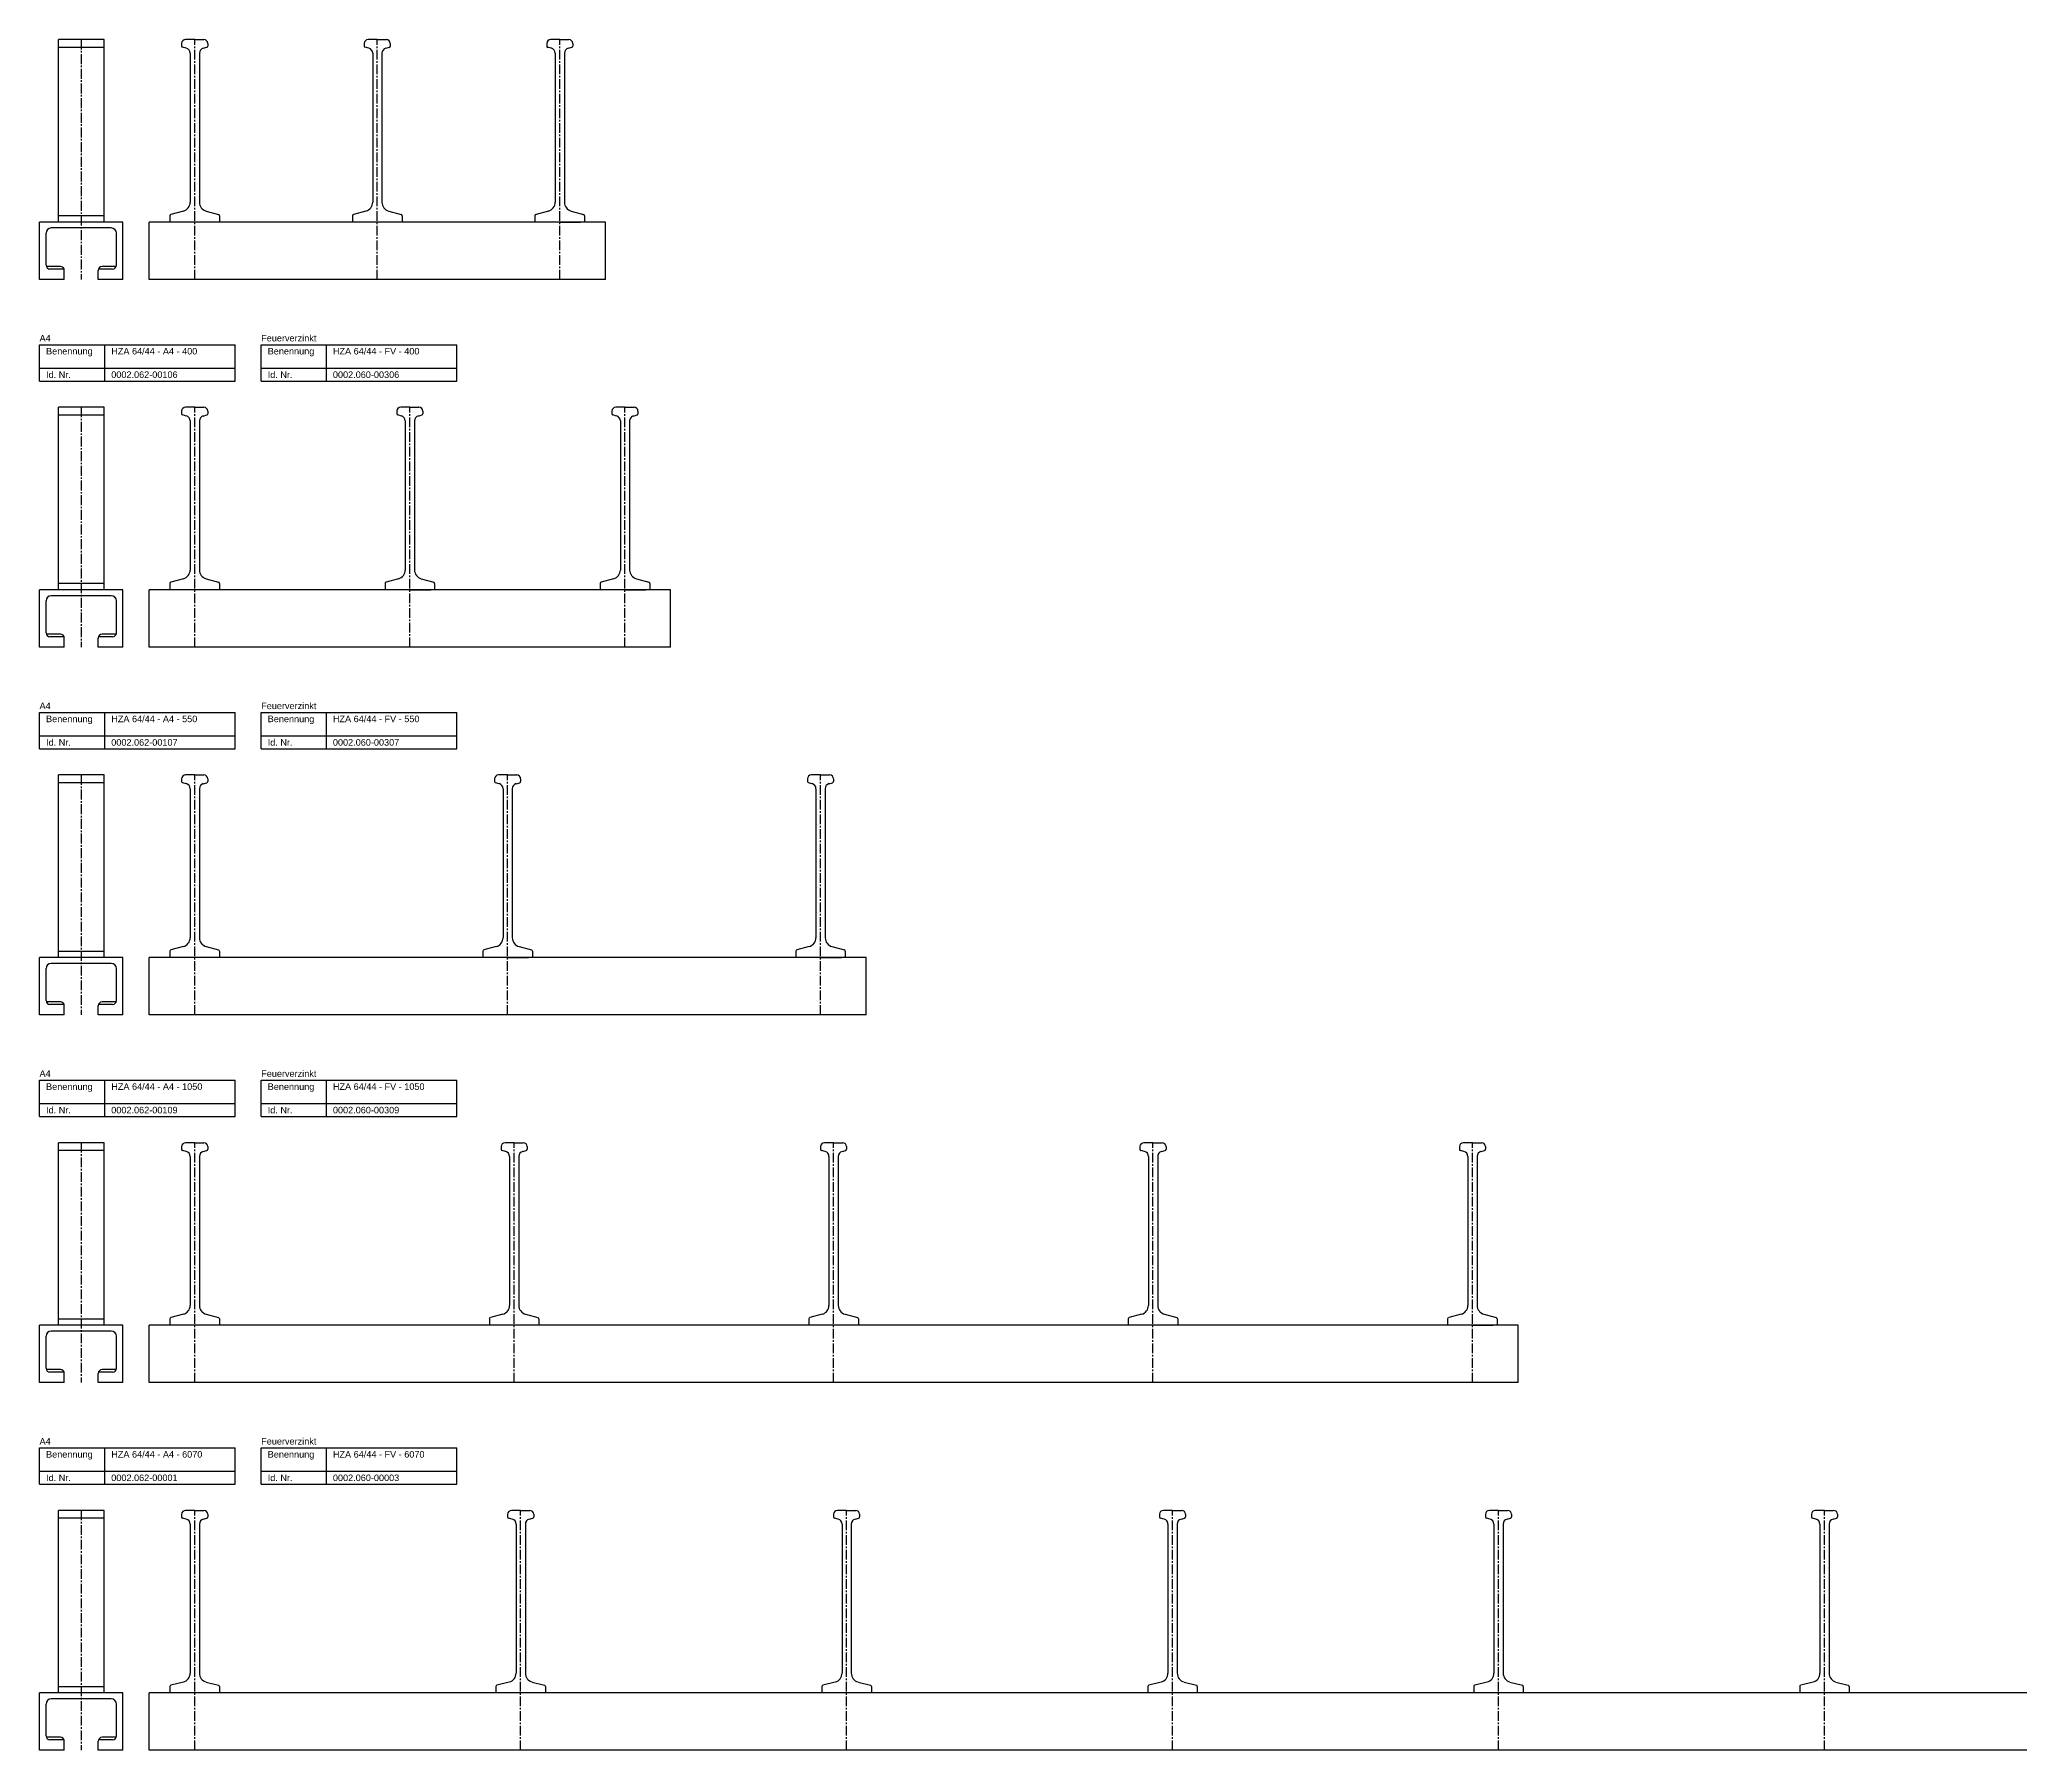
# Model space of a CAD drawing. Header units: millimetres. Extents: x -218 to 5936, y 987 to 3483.
# Drawn here: x -218 to 1301, y 987 to 2299 of the extents above; entities that cross this region are included whole.
import ezdxf

# ---------------------------------------------------------------- set-up
doc = ezdxf.new("R2010")
doc.units = ezdxf.units.MM
doc.header["$LTSCALE"] = 10
doc.linetypes.add('MITTE2', pattern=[1.125, 0.75, -0.125, 0.125, -0.125])
doc.layers.add('HALFEN', color=2, linetype='CONTINUOUS')
doc.styles.add('ARIAL50', font='arial.ttf', dxfattribs={"height": 5})

msp = doc.modelspace()

# ---------------------------------------------------------------- linework, layer by layer
at = {"layer": 'HALFEN'}
for p, q in [((-203.3, 2159.3), (-203.3, 2299.3)), ((-168.3, 2299.3), (-203.3, 2299.3)), ((-168.3, 2159.3), (-168.3, 2299.3)), ((-108.8, 2296.3), (-108.8, 2294.3)), ((-98.8, 2299.3), (-105.8, 2299.3)), ((-98.8, 2299.3), (-91.8, 2299.3)), ((-88.8, 2296.3), (-88.8, 2294.3)), ((31.2, 2296.3), (31.2, 2294.3)), ((41.2, 2299.3), (34.2, 2299.3)), ((41.2, 2299.3), (48.2, 2299.3)), ((51.2, 2296.3), (51.2, 2294.3)), ((171.2, 2296.3), (171.2, 2294.3)), ((181.2, 2299.3), (174.2, 2299.3)), ((181.2, 2299.3), (188.2, 2299.3)), ((191.2, 2296.3), (191.2, 2294.3)), ((-168.3, 2293.3), (-203.3, 2293.3)), ((-105.3, 2292.6), (-108, 2293.4)), ((-102.3, 2288.8), (-102.3, 2174.5)), ((-95.2, 2288.8), (-95.2, 2174.5)), ((-92.2, 2292.6), (-89.5, 2293.4)), ((34.7, 2292.6), (32, 2293.4)), ((37.7, 2288.8), (37.7, 2174.5)), ((44.8, 2288.8), (44.8, 2174.5)), ((47.8, 2292.6), (50.5, 2293.4)), ((174.7, 2292.6), (172, 2293.4)), ((177.7, 2288.8), (177.7, 2174.5)), ((184.8, 2288.8), (184.8, 2174.5)), ((187.8, 2292.6), (190.5, 2293.4)), ((-153.8, 2159.3), (-217.8, 2159.3)), ((-217.8, 2115.3), (-217.8, 2159.3)), ((-203.3, 2164.3), (-168.3, 2164.3)), ((-153.8, 2115.3), (-153.8, 2159.3)), ((216.2, 2159.3), (-133.8, 2159.3)), ((-133.8, 2115.3), (-133.8, 2159.3)), ((-117.8, 2164.2), (-117.8, 2159.3)), ((-107.5, 2167.7), (-117, 2165.2)), ((-90, 2167.7), (-80.5, 2165.2)), ((-79.8, 2164.2), (-79.8, 2159.3)), ((22.2, 2164.2), (22.2, 2159.3)), ((32.5, 2167.7), (23, 2165.2)), ((50, 2167.7), (59.5, 2165.2)), ((60.2, 2164.2), (60.2, 2159.3)), ((162.2, 2164.2), (162.2, 2159.3)), ((172.5, 2167.7), (163, 2165.2)), ((181.2, 2159.3), (165.2, 2159.3)), ((181.2, 2159.3), (197.2, 2159.3)), ((190, 2167.7), (199.5, 2165.2)), ((200.2, 2164.2), (200.2, 2159.3)), ((216.2, 2115.3), (216.2, 2159.3)), ((-212.8, 2126.3), (-212.8, 2150.8)), ((-162.8, 2154.8), (-208.8, 2154.8)), ((-158.8, 2126.3), (-158.8, 2150.8)), ((-198.8, 2115.3), (-217.8, 2115.3)), ((-201.8, 2125.3), (-212.6, 2125.3)), ((-198.9, 2123.3), (-209.8, 2123.3)), ((-198.8, 2115.3), (-198.8, 2122.3)), ((-172.8, 2115.3), (-172.8, 2122.3)), ((-153.8, 2115.3), (-172.8, 2115.3)), ((-161.8, 2123.3), (-172.6, 2123.3)), ((-158.9, 2125.3), (-169.8, 2125.3)), ((216.2, 2115.3), (-133.8, 2115.3)), ((-217.8, 2065.3), (-67.8, 2065.3)), ((-217.8, 2037.3), (-217.8, 2065.3)), ((-167.8, 2037.3), (-167.8, 2065.3)), ((-67.8, 2037.3), (-67.8, 2065.3)), ((-47.8, 2065.3), (102.2, 2065.3)), ((-47.8, 2037.3), (-47.8, 2065.3)), ((2.2, 2037.3), (2.2, 2065.3)), ((102.2, 2037.3), (102.2, 2065.3)), ((-217.8, 2047.3), (-67.8, 2047.3)), ((-217.8, 2037.3), (-67.8, 2037.3)), ((-47.8, 2047.3), (102.2, 2047.3)), ((-47.8, 2037.3), (102.2, 2037.3)), ((-203.3, 1877.3), (-203.3, 2017.3)), ((-168.3, 2017.3), (-203.3, 2017.3)), ((-168.3, 2011.3), (-203.3, 2011.3)), ((-168.3, 1877.3), (-168.3, 2017.3)), ((-108.8, 2014.3), (-108.8, 2012.3)), ((-105.3, 2010.6), (-108, 2011.4)), ((-98.8, 2017.3), (-105.8, 2017.3)), ((-102.3, 2006.8), (-102.3, 1892.5)), ((-98.8, 2017.3), (-91.8, 2017.3)), ((-95.2, 2006.8), (-95.2, 1892.5)), ((-92.2, 2010.6), (-89.5, 2011.4)), ((-88.8, 2014.3), (-88.8, 2012.3)), ((56.2, 2014.3), (56.2, 2012.3)), ((59.7, 2010.6), (57, 2011.4)), ((66.2, 2017.3), (59.2, 2017.3)), ((62.7, 2006.8), (62.7, 1892.5)), ((66.2, 2017.3), (73.2, 2017.3)), ((69.8, 2006.8), (69.8, 1892.5)), ((72.8, 2010.6), (75.5, 2011.4)), ((76.2, 2014.3), (76.2, 2012.3)), ((221.2, 2014.3), (221.2, 2012.3)), ((224.7, 2010.6), (222, 2011.4)), ((231.2, 2017.3), (224.2, 2017.3)), ((227.7, 2006.8), (227.7, 1892.5)), ((231.2, 2017.3), (238.2, 2017.3)), ((234.8, 2006.8), (234.8, 1892.5)), ((237.8, 2010.6), (240.5, 2011.4)), ((241.2, 2014.3), (241.2, 2012.3)), ((-107.5, 1885.7), (-117, 1883.2)), ((-90, 1885.7), (-80.5, 1883.2)), ((57.5, 1885.7), (48, 1883.2)), ((75, 1885.7), (84.5, 1883.2)), ((222.5, 1885.7), (213, 1883.2)), ((240, 1885.7), (249.5, 1883.2)), ((-153.8, 1877.3), (-217.8, 1877.3)), ((-217.8, 1833.3), (-217.8, 1877.3)), ((-212.8, 1844.3), (-212.8, 1868.8)), ((-162.8, 1872.8), (-208.8, 1872.8)), ((-203.3, 1882.3), (-168.3, 1882.3)), ((-158.8, 1844.3), (-158.8, 1868.8)), ((-153.8, 1833.3), (-153.8, 1877.3)), ((266.2, 1877.3), (-133.8, 1877.3)), ((-133.8, 1833.3), (-133.8, 1877.3)), ((-117.8, 1882.2), (-117.8, 1877.3)), ((-79.8, 1882.2), (-79.8, 1877.3)), ((47.2, 1882.2), (47.2, 1877.3)), ((66.2, 1877.3), (50.2, 1877.3)), ((66.2, 1877.3), (82.2, 1877.3)), ((85.2, 1882.2), (85.2, 1877.3)), ((212.2, 1882.2), (212.2, 1877.3)), ((231.2, 1877.3), (215.2, 1877.3)), ((231.2, 1877.3), (247.2, 1877.3)), ((250.2, 1882.2), (250.2, 1877.3)), ((266.2, 1833.3), (266.2, 1877.3)), ((-201.8, 1843.3), (-212.6, 1843.3)), ((-198.9, 1841.3), (-209.8, 1841.3)), ((-198.8, 1833.3), (-198.8, 1840.3)), ((-172.8, 1833.3), (-172.8, 1840.3)), ((-161.8, 1841.3), (-172.6, 1841.3)), ((-158.9, 1843.3), (-169.8, 1843.3)), ((-198.8, 1833.3), (-217.8, 1833.3)), ((-153.8, 1833.3), (-172.8, 1833.3)), ((266.2, 1833.3), (-133.8, 1833.3)), ((-217.8, 1783.3), (-67.8, 1783.3)), ((-217.8, 1755.3), (-217.8, 1783.3)), ((-167.8, 1755.3), (-167.8, 1783.3)), ((-67.8, 1755.3), (-67.8, 1783.3)), ((-47.8, 1783.3), (102.2, 1783.3)), ((-47.8, 1755.3), (-47.8, 1783.3)), ((2.2, 1755.3), (2.2, 1783.3)), ((102.2, 1755.3), (102.2, 1783.3)), ((-217.8, 1765.3), (-67.8, 1765.3)), ((-47.8, 1765.3), (102.2, 1765.3)), ((-217.8, 1755.3), (-67.8, 1755.3)), ((-47.8, 1755.3), (102.2, 1755.3)), ((-203.3, 1595.3), (-203.3, 1735.3)), ((-168.3, 1735.3), (-203.3, 1735.3)), ((-168.3, 1595.3), (-168.3, 1735.3)), ((-108.8, 1732.3), (-108.8, 1730.3)), ((-98.8, 1735.3), (-105.8, 1735.3)), ((-98.8, 1735.3), (-91.8, 1735.3)), ((-88.8, 1732.3), (-88.8, 1730.3)), ((131.2, 1732.3), (131.2, 1730.3)), ((141.2, 1735.3), (134.2, 1735.3)), ((141.2, 1735.3), (148.2, 1735.3)), ((151.2, 1732.3), (151.2, 1730.3)), ((371.2, 1732.3), (371.2, 1730.3)), ((381.2, 1735.3), (374.2, 1735.3)), ((381.2, 1735.3), (388.2, 1735.3)), ((391.2, 1732.3), (391.2, 1730.3)), ((-168.3, 1729.3), (-203.3, 1729.3)), ((-105.3, 1728.6), (-108, 1729.4)), ((-102.3, 1724.8), (-102.3, 1610.5)), ((-95.2, 1724.8), (-95.2, 1610.5)), ((-92.2, 1728.6), (-89.5, 1729.4)), ((134.7, 1728.6), (132, 1729.4)), ((137.7, 1724.8), (137.7, 1610.5)), ((144.8, 1724.8), (144.8, 1610.5)), ((147.8, 1728.6), (150.5, 1729.4)), ((374.7, 1728.6), (372, 1729.4)), ((377.7, 1724.8), (377.7, 1610.5)), ((384.8, 1724.8), (384.8, 1610.5)), ((387.8, 1728.6), (390.5, 1729.4)), ((-153.8, 1595.3), (-217.8, 1595.3)), ((-217.8, 1551.3), (-217.8, 1595.3)), ((-203.3, 1600.3), (-168.3, 1600.3)), ((-153.8, 1551.3), (-153.8, 1595.3)), ((416.2, 1595.3), (-133.8, 1595.3)), ((-133.8, 1551.3), (-133.8, 1595.3)), ((-117.8, 1600.2), (-117.8, 1595.3)), ((-107.5, 1603.7), (-117, 1601.2)), ((-90, 1603.7), (-80.5, 1601.2)), ((-79.8, 1600.2), (-79.8, 1595.3)), ((122.2, 1600.2), (122.2, 1595.3)), ((132.5, 1603.7), (123, 1601.2)), ((141.2, 1595.3), (125.2, 1595.3)), ((141.2, 1595.3), (157.2, 1595.3)), ((150, 1603.7), (159.5, 1601.2)), ((160.2, 1600.2), (160.2, 1595.3)), ((362.2, 1600.2), (362.2, 1595.3)), ((372.5, 1603.7), (363, 1601.2)), ((381.2, 1595.3), (365.2, 1595.3)), ((381.2, 1595.3), (397.2, 1595.3)), ((390, 1603.7), (399.5, 1601.2)), ((400.2, 1600.2), (400.2, 1595.3)), ((416.2, 1551.3), (416.2, 1595.3)), ((-212.8, 1562.3), (-212.8, 1586.8)), ((-162.8, 1590.8), (-208.8, 1590.8)), ((-158.8, 1562.3), (-158.8, 1586.8)), ((-198.8, 1551.3), (-217.8, 1551.3)), ((-201.8, 1561.3), (-212.6, 1561.3)), ((-198.9, 1559.3), (-209.8, 1559.3)), ((-198.8, 1551.3), (-198.8, 1558.3)), ((-172.8, 1551.3), (-172.8, 1558.3)), ((-153.8, 1551.3), (-172.8, 1551.3)), ((-161.8, 1559.3), (-172.6, 1559.3)), ((-158.9, 1561.3), (-169.8, 1561.3)), ((416.2, 1551.3), (-133.8, 1551.3)), ((-217.8, 1501.3), (-67.8, 1501.3)), ((-217.8, 1473.3), (-217.8, 1501.3)), ((-167.8, 1473.3), (-167.8, 1501.3)), ((-67.8, 1473.3), (-67.8, 1501.3)), ((-47.8, 1501.3), (102.2, 1501.3)), ((-47.8, 1473.3), (-47.8, 1501.3)), ((2.2, 1473.3), (2.2, 1501.3)), ((102.2, 1473.3), (102.2, 1501.3)), ((-217.8, 1483.3), (-67.8, 1483.3)), ((-47.8, 1483.3), (102.2, 1483.3)), ((-217.8, 1473.3), (-67.8, 1473.3)), ((-47.8, 1473.3), (102.2, 1473.3)), ((-203.3, 1313.3), (-203.3, 1453.3)), ((-168.3, 1453.3), (-203.3, 1453.3)), ((-168.3, 1447.3), (-203.3, 1447.3)), ((-168.3, 1313.3), (-168.3, 1453.3)), ((-108.8, 1450.3), (-108.8, 1448.3)), ((-105.3, 1446.6), (-108, 1447.4)), ((-98.8, 1453.3), (-105.8, 1453.3)), ((-98.8, 1453.3), (-91.8, 1453.3)), ((-92.2, 1446.6), (-89.5, 1447.4)), ((-88.8, 1450.3), (-88.8, 1448.3)), ((136.2, 1450.3), (136.2, 1448.3)), ((139.7, 1446.6), (137, 1447.4)), ((146.2, 1453.3), (139.2, 1453.3)), ((146.2, 1453.3), (153.2, 1453.3)), ((152.8, 1446.6), (155.5, 1447.4)), ((156.2, 1450.3), (156.2, 1448.3)), ((381.2, 1450.3), (381.2, 1448.3)), ((384.7, 1446.6), (382, 1447.4)), ((391.2, 1453.3), (384.2, 1453.3)), ((391.2, 1453.3), (398.2, 1453.3)), ((397.8, 1446.6), (400.5, 1447.4)), ((401.2, 1450.3), (401.2, 1448.3)), ((626.2, 1450.3), (626.2, 1448.3)), ((629.7, 1446.6), (627, 1447.4)), ((636.2, 1453.3), (629.2, 1453.3)), ((636.2, 1453.3), (643.2, 1453.3)), ((642.8, 1446.6), (645.5, 1447.4)), ((646.2, 1450.3), (646.2, 1448.3)), ((871.2, 1450.3), (871.2, 1448.3)), ((874.7, 1446.6), (872, 1447.4)), ((881.2, 1453.3), (874.2, 1453.3)), ((881.2, 1453.3), (888.2, 1453.3)), ((887.8, 1446.6), (890.5, 1447.4)), ((891.2, 1450.3), (891.2, 1448.3)), ((-102.3, 1442.8), (-102.3, 1328.5)), ((-95.2, 1442.8), (-95.2, 1328.5)), ((142.7, 1442.8), (142.7, 1328.5)), ((149.8, 1442.8), (149.8, 1328.5)), ((387.7, 1442.8), (387.7, 1328.5)), ((394.8, 1442.8), (394.8, 1328.5)), ((632.7, 1442.8), (632.7, 1328.5)), ((639.8, 1442.8), (639.8, 1328.5)), ((877.7, 1442.8), (877.7, 1328.5)), ((884.8, 1442.8), (884.8, 1328.5)), ((-153.8, 1313.3), (-217.8, 1313.3)), ((-217.8, 1269.3), (-217.8, 1313.3)), ((-162.8, 1308.8), (-208.8, 1308.8)), ((-203.3, 1318.3), (-168.3, 1318.3)), ((-153.8, 1269.3), (-153.8, 1313.3)), ((916.2, 1313.3), (-133.8, 1313.3)), ((-133.8, 1269.3), (-133.8, 1313.3)), ((-117.8, 1318.2), (-117.8, 1313.3)), ((-107.5, 1321.7), (-117, 1319.2)), ((-90, 1321.7), (-80.5, 1319.2)), ((-79.8, 1318.2), (-79.8, 1313.3)), ((127.2, 1318.2), (127.2, 1313.3)), ((137.5, 1321.7), (128, 1319.2)), ((155, 1321.7), (164.5, 1319.2)), ((165.2, 1318.2), (165.2, 1313.3)), ((372.2, 1318.2), (372.2, 1313.3)), ((382.5, 1321.7), (373, 1319.2)), ((400, 1321.7), (409.5, 1319.2)), ((410.2, 1318.2), (410.2, 1313.3)), ((617.2, 1318.2), (617.2, 1313.3)), ((627.5, 1321.7), (618, 1319.2)), ((645, 1321.7), (654.5, 1319.2)), ((655.2, 1318.2), (655.2, 1313.3)), ((862.2, 1318.2), (862.2, 1313.3)), ((872.5, 1321.7), (863, 1319.2)), ((881.2, 1313.3), (865.2, 1313.3)), ((881.2, 1313.3), (897.2, 1313.3)), ((890, 1321.7), (899.5, 1319.2)), ((900.2, 1318.2), (900.2, 1313.3)), ((916.2, 1269.3), (916.2, 1313.3)), ((-212.8, 1280.3), (-212.8, 1304.8)), ((-158.8, 1280.3), (-158.8, 1304.8)), ((-201.8, 1279.3), (-212.6, 1279.3)), ((-198.9, 1277.3), (-209.8, 1277.3)), ((-198.8, 1269.3), (-198.8, 1276.3)), ((-172.8, 1269.3), (-172.8, 1276.3)), ((-161.8, 1277.3), (-172.6, 1277.3)), ((-158.9, 1279.3), (-169.8, 1279.3)), ((-198.8, 1269.3), (-217.8, 1269.3)), ((-153.8, 1269.3), (-172.8, 1269.3)), ((916.2, 1269.3), (-133.8, 1269.3)), ((-217.8, 1219.3), (-67.8, 1219.3)), ((-217.8, 1191.3), (-217.8, 1219.3)), ((-167.8, 1191.3), (-167.8, 1219.3)), ((-67.8, 1191.3), (-67.8, 1219.3)), ((-47.8, 1219.3), (102.2, 1219.3)), ((-47.8, 1191.3), (-47.8, 1219.3)), ((2.2, 1191.3), (2.2, 1219.3)), ((102.2, 1191.3), (102.2, 1219.3)), ((-217.8, 1201.3), (-67.8, 1201.3)), ((-47.8, 1201.3), (102.2, 1201.3)), ((-217.8, 1191.3), (-67.8, 1191.3)), ((-47.8, 1191.3), (102.2, 1191.3)), ((-203.3, 1031.3), (-203.3, 1171.3)), ((-168.3, 1171.3), (-203.3, 1171.3)), ((-168.3, 1031.3), (-168.3, 1171.3)), ((-98.8, 1171.3), (-105.8, 1171.3)), ((-98.8, 1171.3), (-91.8, 1171.3)), ((151.2, 1171.3), (144.2, 1171.3)), ((151.2, 1171.3), (158.2, 1171.3)), ((401.2, 1171.3), (394.2, 1171.3)), ((401.2, 1171.3), (408.2, 1171.3)), ((651.2, 1171.3), (644.2, 1171.3)), ((651.2, 1171.3), (658.2, 1171.3)), ((901.2, 1171.3), (894.2, 1171.3)), ((901.2, 1171.3), (908.2, 1171.3)), ((1151.2, 1171.3), (1144.2, 1171.3)), ((1151.2, 1171.3), (1158.2, 1171.3)), ((-168.3, 1165.3), (-203.3, 1165.3)), ((-108.8, 1168.3), (-108.8, 1166.3)), ((-105.3, 1164.6), (-108, 1165.4)), ((-102.3, 1160.8), (-102.3, 1046.5)), ((-95.2, 1160.8), (-95.2, 1046.5)), ((-92.2, 1164.6), (-89.5, 1165.4)), ((-88.8, 1168.3), (-88.8, 1166.3)), ((141.2, 1168.3), (141.2, 1166.3)), ((144.7, 1164.6), (142, 1165.4)), ((147.7, 1160.8), (147.7, 1046.5)), ((154.8, 1160.8), (154.8, 1046.5)), ((157.8, 1164.6), (160.5, 1165.4)), ((161.2, 1168.3), (161.2, 1166.3)), ((391.2, 1168.3), (391.2, 1166.3)), ((394.7, 1164.6), (392, 1165.4)), ((397.7, 1160.8), (397.7, 1046.5)), ((404.8, 1160.8), (404.8, 1046.5)), ((407.8, 1164.6), (410.5, 1165.4)), ((411.2, 1168.3), (411.2, 1166.3)), ((641.2, 1168.3), (641.2, 1166.3)), ((644.7, 1164.6), (642, 1165.4)), ((647.7, 1160.8), (647.7, 1046.5)), ((654.8, 1160.8), (654.8, 1046.5)), ((657.8, 1164.6), (660.5, 1165.4)), ((661.2, 1168.3), (661.2, 1166.3)), ((891.2, 1168.3), (891.2, 1166.3)), ((894.7, 1164.6), (892, 1165.4)), ((897.7, 1160.8), (897.7, 1046.5)), ((904.8, 1160.8), (904.8, 1046.5)), ((907.8, 1164.6), (910.5, 1165.4)), ((911.2, 1168.3), (911.2, 1166.3)), ((1141.2, 1168.3), (1141.2, 1166.3)), ((1144.7, 1164.6), (1142, 1165.4)), ((1147.7, 1160.8), (1147.7, 1046.5)), ((1154.8, 1160.8), (1154.8, 1046.5)), ((1157.8, 1164.6), (1160.5, 1165.4)), ((1161.2, 1168.3), (1161.2, 1166.3)), ((-203.3, 1036.3), (-168.3, 1036.3)), ((-117.8, 1036.2), (-117.8, 1031.3)), ((-107.5, 1039.7), (-117, 1037.2)), ((-90, 1039.7), (-80.5, 1037.2)), ((-79.8, 1036.2), (-79.8, 1031.3)), ((132.2, 1036.2), (132.2, 1031.3)), ((142.5, 1039.7), (133, 1037.2)), ((160, 1039.7), (169.5, 1037.2)), ((170.2, 1036.2), (170.2, 1031.3)), ((382.2, 1036.2), (382.2, 1031.3)), ((392.5, 1039.7), (383, 1037.2)), ((410, 1039.7), (419.5, 1037.2)), ((420.2, 1036.2), (420.2, 1031.3)), ((632.2, 1036.2), (632.2, 1031.3)), ((642.5, 1039.7), (633, 1037.2)), ((660, 1039.7), (669.5, 1037.2)), ((670.2, 1036.2), (670.2, 1031.3)), ((882.2, 1036.2), (882.2, 1031.3)), ((892.5, 1039.7), (883, 1037.2)), ((910, 1039.7), (919.5, 1037.2)), ((920.2, 1036.2), (920.2, 1031.3)), ((1132.2, 1036.2), (1132.2, 1031.3)), ((1142.5, 1039.7), (1133, 1037.2)), ((1160, 1039.7), (1169.5, 1037.2)), ((1170.2, 1036.2), (1170.2, 1031.3)), ((-153.8, 1031.3), (-217.8, 1031.3)), ((-217.8, 987.3), (-217.8, 1031.3)), ((-212.8, 998.3), (-212.8, 1022.8)), ((-162.8, 1026.8), (-208.8, 1026.8)), ((-158.8, 998.3), (-158.8, 1022.8)), ((-153.8, 987.3), (-153.8, 1031.3)), ((5936.2, 1031.3), (-133.8, 1031.3)), ((-133.8, 987.3), (-133.8, 1031.3)), ((-201.8, 997.3), (-212.6, 997.3)), ((-198.9, 995.3), (-209.8, 995.3)), ((-198.8, 987.3), (-198.8, 994.3)), ((-172.8, 987.3), (-172.8, 994.3)), ((-161.8, 995.3), (-172.6, 995.3)), ((-158.9, 997.3), (-169.8, 997.3)), ((-198.8, 987.3), (-217.8, 987.3)), ((-153.8, 987.3), (-172.8, 987.3)), ((5936.2, 987.3), (-133.8, 987.3))]:
    msp.add_line(p, q, dxfattribs=at)
at = {"layer": 'HALFEN', "color": 1, "linetype": 'MITTE2'}
for p, q in [((-185.8, 2299.3), (-185.8, 2115.3)), ((-98.8, 2115.3), (-98.8, 2299.3)), ((41.2, 2115.3), (41.2, 2299.3)), ((181.2, 2115.3), (181.2, 2299.3)), ((-185.8, 2017.3), (-185.8, 1833.3)), ((-98.8, 1833.3), (-98.8, 2017.3)), ((66.2, 1833.3), (66.2, 2017.3)), ((231.2, 1833.3), (231.2, 2017.3)), ((-185.8, 1735.3), (-185.8, 1551.3)), ((-98.8, 1551.3), (-98.8, 1735.3)), ((141.2, 1551.3), (141.2, 1735.3)), ((381.2, 1551.3), (381.2, 1735.3)), ((-185.8, 1453.3), (-185.8, 1269.3)), ((-98.8, 1269.3), (-98.8, 1453.3)), ((146.2, 1269.3), (146.2, 1453.3)), ((391.2, 1269.3), (391.2, 1453.3)), ((636.2, 1269.3), (636.2, 1453.3)), ((881.2, 1269.3), (881.2, 1453.3)), ((-185.8, 1171.3), (-185.8, 987.3)), ((-98.8, 987.3), (-98.8, 1171.3)), ((151.2, 987.3), (151.2, 1171.3)), ((401.2, 987.3), (401.2, 1171.3)), ((651.2, 987.3), (651.2, 1171.3)), ((901.2, 987.3), (901.2, 1171.3)), ((1151.2, 987.3), (1151.2, 1171.3))]:
    msp.add_line(p, q, dxfattribs=at)
at = {"layer": 'HALFEN'}
for centre, radius, start, end in [((-105.8, 2296.3), 3, 90, 180), ((-107.8, 2294.3), 1, 180, 255), ((-91.8, 2296.3), 3, 0, 90), ((-89.8, 2294.3), 1, 285, 0), ((34.2, 2296.3), 3, 90, 180), ((32.2, 2294.3), 1, 180, 255), ((48.2, 2296.3), 3, 0, 90), ((50.2, 2294.3), 1, 285, 0), ((174.2, 2296.3), 3, 90, 180), ((172.2, 2294.3), 1, 180, 255), ((188.2, 2296.3), 3, 0, 90), ((190.2, 2294.3), 1, 285, 0), ((-106.3, 2288.8), 4, 0, 75), ((-91.2, 2288.8), 4, 105, 180), ((33.7, 2288.8), 4, 0, 75), ((48.8, 2288.8), 4, 105, 180), ((173.7, 2288.8), 4, 0, 75), ((188.8, 2288.8), 4, 105, 180), ((-109.3, 2174.5), 7, 285, 0), ((-88.2, 2174.5), 7, 180, 255), ((30.7, 2174.5), 7, 285, 0), ((51.8, 2174.5), 7, 180, 255), ((170.7, 2174.5), 7, 285, 0), ((191.8, 2174.5), 7, 180, 255), ((-116.8, 2164.2), 1, 105, 180), ((-80.8, 2164.2), 1, 0, 75), ((23.2, 2164.2), 1, 105, 180), ((59.2, 2164.2), 1, 0, 75), ((163.2, 2164.2), 1, 105, 180), ((199.2, 2164.2), 1, 0, 75), ((-208.8, 2150.8), 4, 90, 180), ((-162.8, 2150.8), 4, 0, 90), ((-209.8, 2126.3), 3, 180, 270), ((-201.8, 2122.3), 3, 0, 90), ((-169.8, 2122.3), 3, 90, 180), ((-161.8, 2126.3), 3, 270, 0), ((-105.8, 2014.3), 3, 90, 180), ((-107.8, 2012.3), 1, 180, 255), ((-106.3, 2006.8), 4, 0, 75), ((-91.2, 2006.8), 4, 105, 180), ((-91.8, 2014.3), 3, 0, 90), ((-89.8, 2012.3), 1, 285, 0), ((59.2, 2014.3), 3, 90, 180), ((57.2, 2012.3), 1, 180, 255), ((58.7, 2006.8), 4, 0, 75), ((73.8, 2006.8), 4, 105, 180), ((73.2, 2014.3), 3, 0, 90), ((75.2, 2012.3), 1, 285, 0), ((224.2, 2014.3), 3, 90, 180), ((222.2, 2012.3), 1, 180, 255), ((223.7, 2006.8), 4, 0, 75), ((238.8, 2006.8), 4, 105, 180), ((238.2, 2014.3), 3, 0, 90), ((240.2, 2012.3), 1, 285, 0), ((-109.3, 1892.5), 7, 285, 0), ((-88.2, 1892.5), 7, 180, 255), ((55.7, 1892.5), 7, 285, 0), ((76.8, 1892.5), 7, 180, 255), ((220.7, 1892.5), 7, 285, 0), ((241.8, 1892.5), 7, 180, 255), ((-208.8, 1868.8), 4, 90, 180), ((-162.8, 1868.8), 4, 0, 90), ((-116.8, 1882.2), 1, 105, 180), ((-80.8, 1882.2), 1, 0, 75), ((48.2, 1882.2), 1, 105, 180), ((84.2, 1882.2), 1, 0, 75), ((213.2, 1882.2), 1, 105, 180), ((249.2, 1882.2), 1, 0, 75), ((-209.8, 1844.3), 3, 180, 270), ((-201.8, 1840.3), 3, 0, 90), ((-169.8, 1840.3), 3, 90, 180), ((-161.8, 1844.3), 3, 270, 0), ((-105.8, 1732.3), 3, 90, 180), ((-91.8, 1732.3), 3, 0, 90), ((134.2, 1732.3), 3, 90, 180), ((148.2, 1732.3), 3, 0, 90), ((374.2, 1732.3), 3, 90, 180), ((388.2, 1732.3), 3, 0, 90), ((-107.8, 1730.3), 1, 180, 255), ((-106.3, 1724.8), 4, 0, 75), ((-91.2, 1724.8), 4, 105, 180), ((-89.8, 1730.3), 1, 285, 0), ((132.2, 1730.3), 1, 180, 255), ((133.7, 1724.8), 4, 0, 75), ((148.8, 1724.8), 4, 105, 180), ((150.2, 1730.3), 1, 285, 0), ((372.2, 1730.3), 1, 180, 255), ((373.7, 1724.8), 4, 0, 75), ((388.8, 1724.8), 4, 105, 180), ((390.2, 1730.3), 1, 285, 0), ((-109.3, 1610.5), 7, 285, 0), ((-88.2, 1610.5), 7, 180, 255), ((130.7, 1610.5), 7, 285, 0), ((151.8, 1610.5), 7, 180, 255), ((370.7, 1610.5), 7, 285, 0), ((391.8, 1610.5), 7, 180, 255), ((-116.8, 1600.2), 1, 105, 180), ((-80.8, 1600.2), 1, 0, 75), ((123.2, 1600.2), 1, 105, 180), ((159.2, 1600.2), 1, 0, 75), ((363.2, 1600.2), 1, 105, 180), ((399.2, 1600.2), 1, 0, 75), ((-208.8, 1586.8), 4, 90, 180), ((-162.8, 1586.8), 4, 0, 90), ((-209.8, 1562.3), 3, 180, 270), ((-201.8, 1558.3), 3, 0, 90), ((-169.8, 1558.3), 3, 90, 180), ((-161.8, 1562.3), 3, 270, 0), ((-105.8, 1450.3), 3, 90, 180), ((-107.8, 1448.3), 1, 180, 255), ((-106.3, 1442.8), 4, 0, 75), ((-91.2, 1442.8), 4, 105, 180), ((-91.8, 1450.3), 3, 0, 90), ((-89.8, 1448.3), 1, 285, 0), ((139.2, 1450.3), 3, 90, 180), ((137.2, 1448.3), 1, 180, 255), ((138.7, 1442.8), 4, 0, 75), ((153.8, 1442.8), 4, 105, 180), ((153.2, 1450.3), 3, 0, 90), ((155.2, 1448.3), 1, 285, 0), ((384.2, 1450.3), 3, 90, 180), ((382.2, 1448.3), 1, 180, 255), ((383.7, 1442.8), 4, 0, 75), ((398.8, 1442.8), 4, 105, 180), ((398.2, 1450.3), 3, 0, 90), ((400.2, 1448.3), 1, 285, 0), ((629.2, 1450.3), 3, 90, 180), ((627.2, 1448.3), 1, 180, 255), ((628.7, 1442.8), 4, 0, 75), ((643.8, 1442.8), 4, 105, 180), ((643.2, 1450.3), 3, 0, 90), ((645.2, 1448.3), 1, 285, 0), ((874.2, 1450.3), 3, 90, 180), ((872.2, 1448.3), 1, 180, 255), ((873.7, 1442.8), 4, 0, 75), ((888.8, 1442.8), 4, 105, 180), ((888.2, 1450.3), 3, 0, 90), ((890.2, 1448.3), 1, 285, 0), ((-109.3, 1328.5), 7, 285, 0), ((-88.2, 1328.5), 7, 180, 255), ((135.7, 1328.5), 7, 285, 0), ((156.8, 1328.5), 7, 180, 255), ((380.7, 1328.5), 7, 285, 0), ((401.8, 1328.5), 7, 180, 255), ((625.7, 1328.5), 7, 285, 0), ((646.8, 1328.5), 7, 180, 255), ((870.7, 1328.5), 7, 285, 0), ((891.8, 1328.5), 7, 180, 255), ((-208.8, 1304.8), 4, 90, 180), ((-162.8, 1304.8), 4, 0, 90), ((-116.8, 1318.2), 1, 105, 180), ((-80.8, 1318.2), 1, 0, 75), ((128.2, 1318.2), 1, 105, 180), ((164.2, 1318.2), 1, 0, 75), ((373.2, 1318.2), 1, 105, 180), ((409.2, 1318.2), 1, 0, 75), ((618.2, 1318.2), 1, 105, 180), ((654.2, 1318.2), 1, 0, 75), ((863.2, 1318.2), 1, 105, 180), ((899.2, 1318.2), 1, 0, 75), ((-209.8, 1280.3), 3, 180, 270), ((-201.8, 1276.3), 3, 0, 90), ((-169.8, 1276.3), 3, 90, 180), ((-161.8, 1280.3), 3, 270, 0), ((-105.8, 1168.3), 3, 90, 180), ((-91.8, 1168.3), 3, 0, 90), ((144.2, 1168.3), 3, 90, 180), ((158.2, 1168.3), 3, 0, 90), ((394.2, 1168.3), 3, 90, 180), ((408.2, 1168.3), 3, 0, 90), ((644.2, 1168.3), 3, 90, 180), ((658.2, 1168.3), 3, 0, 90), ((894.2, 1168.3), 3, 90, 180), ((908.2, 1168.3), 3, 0, 90), ((1144.2, 1168.3), 3, 90, 180), ((1158.2, 1168.3), 3, 0, 90), ((-107.8, 1166.3), 1, 180, 255), ((-106.3, 1160.8), 4, 0, 75), ((-91.2, 1160.8), 4, 105, 180), ((-89.8, 1166.3), 1, 285, 0), ((142.2, 1166.3), 1, 180, 255), ((143.7, 1160.8), 4, 0, 75), ((158.8, 1160.8), 4, 105, 180), ((160.2, 1166.3), 1, 285, 0), ((392.2, 1166.3), 1, 180, 255), ((393.7, 1160.8), 4, 0, 75), ((408.8, 1160.8), 4, 105, 180), ((410.2, 1166.3), 1, 285, 0), ((642.2, 1166.3), 1, 180, 255), ((643.7, 1160.8), 4, 0, 75), ((658.8, 1160.8), 4, 105, 180), ((660.2, 1166.3), 1, 285, 0), ((892.2, 1166.3), 1, 180, 255), ((893.7, 1160.8), 4, 0, 75), ((908.8, 1160.8), 4, 105, 180), ((910.2, 1166.3), 1, 285, 0), ((1142.2, 1166.3), 1, 180, 255), ((1143.7, 1160.8), 4, 0, 75), ((1158.8, 1160.8), 4, 105, 180), ((1160.2, 1166.3), 1, 285, 0), ((-116.8, 1036.2), 1, 105, 180), ((-109.3, 1046.5), 7, 285, 0), ((-88.2, 1046.5), 7, 180, 255), ((-80.8, 1036.2), 1, 0, 75), ((133.2, 1036.2), 1, 105, 180), ((140.7, 1046.5), 7, 285, 0), ((161.8, 1046.5), 7, 180, 255), ((169.2, 1036.2), 1, 0, 75), ((383.2, 1036.2), 1, 105, 180), ((390.7, 1046.5), 7, 285, 0), ((411.8, 1046.5), 7, 180, 255), ((419.2, 1036.2), 1, 0, 75), ((633.2, 1036.2), 1, 105, 180), ((640.7, 1046.5), 7, 285, 0), ((661.8, 1046.5), 7, 180, 255), ((669.2, 1036.2), 1, 0, 75), ((883.2, 1036.2), 1, 105, 180), ((890.7, 1046.5), 7, 285, 0), ((911.8, 1046.5), 7, 180, 255), ((919.2, 1036.2), 1, 0, 75), ((1133.2, 1036.2), 1, 105, 180), ((1140.7, 1046.5), 7, 285, 0), ((1161.8, 1046.5), 7, 180, 255), ((1169.2, 1036.2), 1, 0, 75), ((-208.8, 1022.8), 4, 90, 180), ((-162.8, 1022.8), 4, 0, 90), ((-209.8, 998.3), 3, 180, 270), ((-201.8, 994.3), 3, 0, 90), ((-169.8, 994.3), 3, 90, 180), ((-161.8, 998.3), 3, 270, 0)]:
    msp.add_arc(centre, radius, start, end, dxfattribs=at)

# ---------------------------------------------------------------- texts
at = {"layer": 'HALFEN', "style": 'ARIAL50'}
for s, p in [('A4', (-217.8, 2067.8)), ('Feuerverzinkt', (-47.8, 2067.8)), ('Benennung', (-212.8, 2057.8)), ('HZA 64/44 - A4 - 400', (-162.8, 2057.8)), ('Benennung', (-42.8, 2057.8)), ('HZA 64/44 - FV - 400', (7.2, 2057.8)), ('Id. Nr.', (-212.8, 2039.8)), ('0002.062-00106', (-162.8, 2039.8)), ('Id. Nr.', (-42.8, 2039.8)), ('0002.060-00306', (7.2, 2039.8)), ('A4', (-217.8, 1785.8)), ('Benennung', (-212.8, 1775.8)), ('HZA 64/44 - A4 - 550', (-162.8, 1775.8)), ('Feuerverzinkt', (-47.8, 1785.8)), ('Benennung', (-42.8, 1775.8)), ('HZA 64/44 - FV - 550', (7.2, 1775.8)), ('Id. Nr.', (-212.8, 1757.8)), ('0002.062-00107', (-162.8, 1757.8)), ('Id. Nr.', (-42.8, 1757.8)), ('0002.060-00307', (7.2, 1757.8)), ('A4', (-217.8, 1503.8)), ('Feuerverzinkt', (-47.8, 1503.8)), ('Benennung', (-212.8, 1493.8)), ('HZA 64/44 - A4 - 1050', (-162.8, 1493.8)), ('Benennung', (-42.8, 1493.8)), ('HZA 64/44 - FV - 1050', (7.2, 1493.8)), ('Id. Nr.', (-212.8, 1475.8)), ('0002.062-00109', (-162.8, 1475.8)), ('Id. Nr.', (-42.8, 1475.8)), ('0002.060-00309', (7.2, 1475.8)), ('A4', (-217.8, 1221.8)), ('Benennung', (-212.8, 1211.8)), ('HZA 64/44 - A4 - 6070', (-162.8, 1211.8)), ('Feuerverzinkt', (-47.8, 1221.8)), ('Benennung', (-42.8, 1211.8)), ('HZA 64/44 - FV - 6070', (7.2, 1211.8)), ('Id. Nr.', (-212.8, 1193.8)), ('0002.062-00001', (-162.8, 1193.8)), ('Id. Nr.', (-42.8, 1193.8)), ('0002.060-00003', (7.2, 1193.8))]:
    msp.add_text(s, height=5, dxfattribs=at).set_placement(p)

doc.saveas('drawing.dxf')
